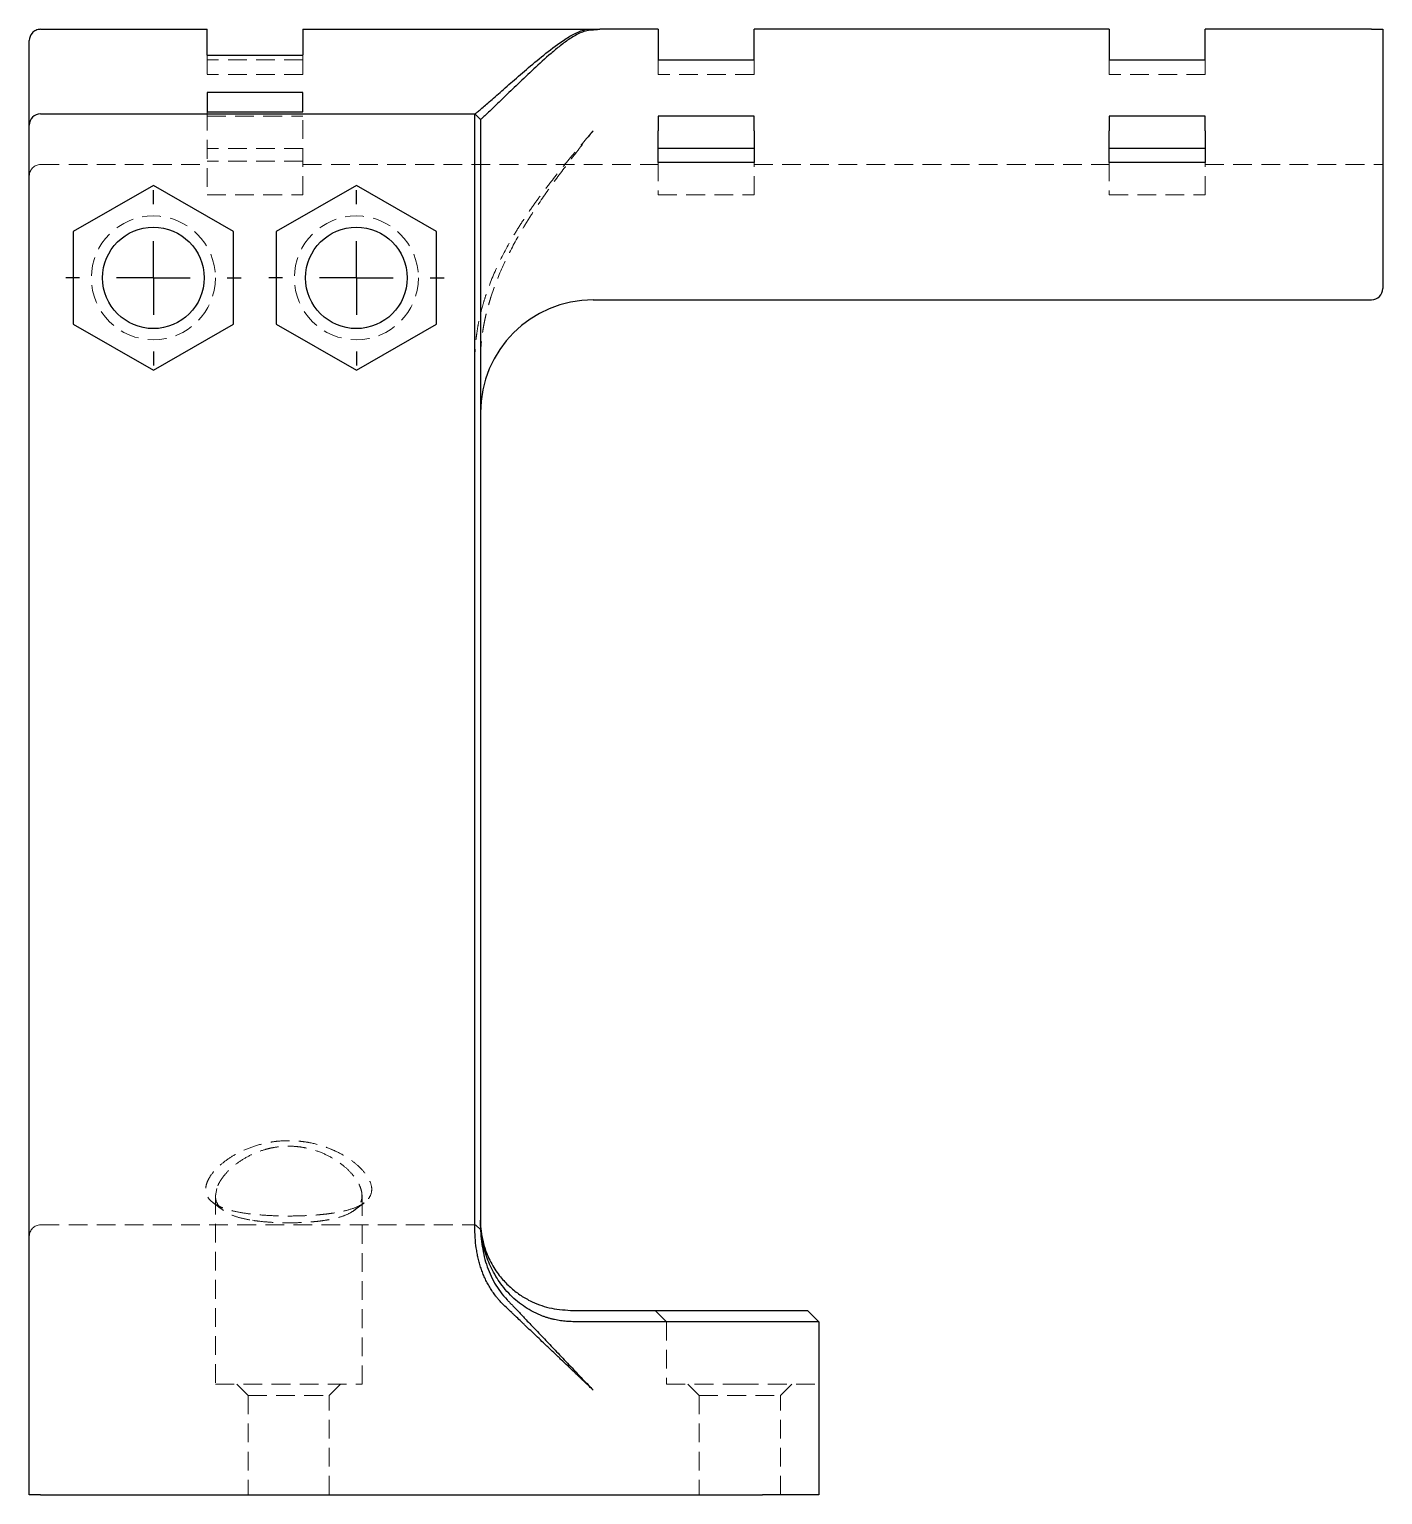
# Model space of a CAD drawing. Header units: millimetres. Extents: x 40 to 269, y 7 to 204.
# Drawn here: x 177.1 to 268.9, y 7 to 106.4 of the extents above; entities that cross this region are included whole.
import ezdxf

# ---------------------------------------------------------------- set-up
doc = ezdxf.new("R2010")
doc.units = ezdxf.units.MM
doc.linetypes.add('HIDDEN', pattern=[1.905, 1.27, -0.635])
doc.layers.add('10', color=7, linetype='Continuous')

# ---------------------------------------------------------------- blocks, each defined once
blk = doc.blocks.new('SW_CENTERMARKSYMBOL_4')
at = {"layer": '10', "color": 0}
for p, q in [((0, 5), (0, 5.941)), ((0, 0), (0, 2.5)), ((-5, 0), (-5.941, 0)), ((0, 0), (-2.5, 0)), ((0, 0), (0, -2.5)), ((0, 0), (2.5, 0)), ((5, 0), (5.941, 0)), ((0, -5), (0, -5.941))]:
    blk.add_line(p, q, dxfattribs=at)
blk = doc.blocks.new('SW_CENTERMARKSYMBOL_5')
at = {"layer": '10', "color": 0}
for p, q in [((0, 5), (0, 5.941)), ((0, 0), (0, 2.5)), ((-5, 0), (-5.941, 0)), ((0, 0), (-2.5, 0)), ((0, 0), (0, -2.5)), ((0, 0), (2.5, 0)), ((5, 0), (5.941, 0)), ((0, -5), (0, -5.941))]:
    blk.add_line(p, q, dxfattribs=at)

msp = doc.modelspace()

# ---------------------------------------------------------------- linework, layer by layer
at = {"color": 7, "linetype": 'Continuous', "lineweight": 25}
for p, q in [((177.889, 106.397), (189.175, 106.397)), ((189.175, 104.633), (189.175, 106.397)), ((195.674, 106.397), (195.674, 104.633)), ((195.674, 106.397), (214.913, 106.397)), ((219.758, 106.397), (215.795, 106.397)), ((219.758, 106.397), (219.758, 104.332)), ((226.257, 104.332), (226.257, 106.397)), ((250.342, 106.397), (226.257, 106.397)), ((250.342, 106.397), (250.342, 104.332)), ((256.841, 104.332), (256.841, 106.397)), ((268.111, 106.397), (256.841, 106.397)), ((268.111, 106.397), (268.875, 106.397)), ((268.875, 106.397), (268.875, 99.515)), ((177.125, 99.898), (177.125, 105.632)), ((189.175, 104.633), (195.674, 104.633)), ((219.758, 104.332), (226.257, 104.332)), ((250.342, 104.332), (256.841, 104.332)), ((195.674, 102.107), (189.175, 102.107)), ((189.175, 102.107), (189.175, 100.794)), ((195.674, 100.794), (195.674, 102.107)), ((177.889, 100.662), (207.326, 100.662)), ((189.175, 100.794), (195.674, 100.794)), ((207.326, 100.15), (207.326, 100.662)), ((207.326, 100.662), (207.708, 100.28)), ((207.326, 100.662), (207.33, 100.662)), ((226.257, 100.509), (219.758, 100.509)), ((219.758, 100.509), (219.758, 99.515)), ((226.257, 99.515), (226.257, 100.509)), ((256.841, 100.509), (250.342, 100.509)), ((250.342, 100.509), (250.342, 99.515)), ((256.841, 99.515), (256.841, 100.509)), ((177.125, 99.641), (177.125, 99.898)), ((177.125, 81.095), (177.125, 99.641)), ((207.326, 81.603), (207.326, 100.15)), ((207.708, 100.28), (207.708, 99.896)), ((207.712, 100.28), (207.708, 100.28)), ((207.708, 99.896), (207.708, 81.349)), ((219.758, 97.367), (219.758, 99.515)), ((226.257, 99.515), (226.257, 97.367)), ((250.342, 97.367), (250.342, 99.515)), ((256.841, 99.515), (256.841, 97.367)), ((268.875, 99.515), (268.875, 88.811)), ((226.257, 98.307), (219.758, 98.307)), ((256.841, 98.307), (250.342, 98.307)), ((226.257, 97.367), (219.758, 97.367)), ((256.841, 97.367), (250.342, 97.367)), ((185.535, 95.806), (180.107, 92.672)), ((190.964, 92.672), (185.535, 95.806)), ((199.298, 95.806), (193.869, 92.672)), ((204.726, 92.672), (199.298, 95.806)), ((180.107, 92.672), (180.107, 86.403)), ((190.964, 86.403), (190.964, 92.672)), ((193.869, 92.672), (193.869, 86.403)), ((204.726, 86.403), (204.726, 92.672)), ((215.354, 88.046), (268.111, 88.046)), ((180.107, 86.403), (185.535, 83.269)), ((185.535, 83.269), (190.964, 86.403)), ((193.869, 86.403), (199.298, 83.269)), ((199.298, 83.269), (204.726, 86.403)), ((207.326, 25.201), (207.326, 81.603)), ((177.125, 20.506), (177.125, 81.095)), ((207.708, 81.349), (207.708, 25.446)), ((177.125, 14.09), (177.125, 20.506)), ((213.825, 19.501), (215.354, 19.501)), ((215.354, 19.501), (226.823, 19.501)), ((226.823, 19.501), (229.881, 19.501)), ((230.646, 18.736), (229.881, 19.501)), ((215.354, 18.736), (213.964, 18.736)), ((226.823, 18.736), (215.354, 18.736)), ((230.646, 18.736), (226.823, 18.736)), ((230.646, 18.736), (230.646, 7)), ((177.125, 7), (177.125, 14.09)), ((177.889, 7), (177.125, 7)), ((177.889, 7), (226.823, 7)), ((230.646, 7), (226.823, 7))]:
    msp.add_line(p, q, dxfattribs=at)
at = {"color": 7, "linetype": 'HIDDEN', "lineweight": 18}
for p, q in [((189.175, 104.633), (189.175, 103.32)), ((195.674, 103.32), (195.674, 104.633)), ((195.674, 104.332), (189.175, 104.332)), ((219.758, 104.332), (219.758, 103.32)), ((226.257, 103.32), (226.257, 104.332)), ((250.342, 104.332), (250.342, 103.32)), ((256.841, 103.32), (256.841, 104.332)), ((195.674, 103.32), (189.175, 103.32)), ((226.257, 103.32), (219.758, 103.32)), ((256.841, 103.32), (250.342, 103.32)), ((189.175, 100.794), (189.175, 95.16)), ((189.175, 100.509), (195.674, 100.509)), ((195.674, 95.16), (195.674, 100.794)), ((195.674, 98.307), (189.175, 98.307)), ((195.674, 97.451), (189.175, 97.451)), ((177.889, 97.222), (189.175, 97.222)), ((195.674, 97.222), (219.758, 97.222)), ((219.758, 97.367), (219.758, 95.16)), ((226.257, 95.16), (226.257, 97.367)), ((226.257, 97.222), (250.342, 97.222)), ((250.342, 97.367), (250.342, 95.16)), ((256.841, 95.16), (256.841, 97.367)), ((256.841, 97.222), (268.875, 97.222)), ((189.175, 95.16), (195.674, 95.16)), ((219.758, 95.16), (226.257, 95.16)), ((250.342, 95.16), (256.841, 95.16)), ((197.256, 30.565), (197.927, 30.285)), ((189.832, 27.766), (189.74, 27.279)), ((189.74, 27.279), (189.74, 14.493)), ((199.68, 14.493), (199.68, 27.279)), ((177.889, 25.298), (207.36, 25.298)), ((192.265, 25.611), (192.604, 25.565)), ((207.362, 25.3), (207.746, 24.955)), ((207.73, 25.1), (207.731, 25.036)), ((219.559, 19.501), (220.324, 18.736)), ((220.324, 18.736), (220.324, 14.493)), ((189.74, 14.493), (199.68, 14.493)), ((191.193, 14.493), (191.958, 13.728)), ((197.463, 13.728), (198.227, 14.493)), ((220.324, 14.493), (225.294, 14.493)), ((221.777, 14.493), (222.541, 13.728)), ((225.294, 14.493), (229.117, 14.493)), ((228.046, 13.728), (228.811, 14.493)), ((229.117, 14.493), (230.646, 14.493)), ((191.958, 13.728), (197.463, 13.728)), ((191.958, 13.728), (191.958, 7)), ((197.463, 7), (197.463, 13.728)), ((222.541, 13.728), (228.046, 13.728)), ((222.541, 13.728), (222.541, 7)), ((228.046, 7), (228.046, 13.728))]:
    msp.add_line(p, q, dxfattribs=at)
for centre in [(185.535, 89.537), (199.298, 89.537)]:
    msp.add_circle(centre, 4.205, dxfattribs=at)
at = {"color": 7, "linetype": 'Continuous', "lineweight": 25}
for centre in [(185.535, 89.537), (199.298, 89.537)]:
    msp.add_circle(centre, 3.441, dxfattribs=at)
for centre, radius, start, end in [((177.889, 99.898), 0.765, 90, 180), ((268.111, 88.811), 0.765, 270, 0), ((215.354, 80.401), 7.646, 90, 180)]:
    msp.add_arc(centre, radius, start, end, dxfattribs=at)
at = {"color": 7, "linetype": 'HIDDEN', "lineweight": 18}
for centre in [(177.889, 96.457), (177.889, 24.534)]:
    msp.add_arc(centre, 0.765, 90, 180, dxfattribs=at)
at = {"color": 7, "linetype": 'Continuous', "lineweight": 25}
for points, knots in [([(177.889, 106.397), (177.775, 106.397), (177.664, 106.371), (177.47, 106.281), (177.387, 106.217), (177.189, 105.997), (177.125, 105.814), (177.125, 105.632)], [0, 0, 0, 0, 0.25, 0.25, 0.5, 0.5, 1, 1, 1, 1]), ([(207.33, 100.662), (207.338, 100.662), (207.363, 100.677), (207.443, 100.736), (207.498, 100.78), (207.635, 100.894), (207.716, 100.963), (207.903, 101.123), (208.01, 101.216), (208.358, 101.519), (208.626, 101.755), (209.072, 102.148), (209.229, 102.286), (209.553, 102.571), (209.72, 102.717), (210.233, 103.165), (210.592, 103.477), (211.345, 104.117), (211.74, 104.447), (212.558, 105.097), (212.98, 105.42), (213.661, 105.863), (213.894, 106.002), (214.382, 106.24), (214.64, 106.341), (214.913, 106.397)], [0, 0, 0, 0, 0.0625, 0.0625, 0.125, 0.125, 0.1875, 0.1875, 0.25, 0.25, 0.375, 0.375, 0.4375, 0.4375, 0.5, 0.5, 0.625, 0.625, 0.75, 0.75, 0.875, 0.875, 0.9375, 0.9375, 1, 1, 1, 1]), ([(214.913, 106.397), (215.06, 106.397), (215.354, 106.397), (215.648, 106.397), (215.795, 106.397)], [0, 0, 0, 0, 0.5, 1, 1, 1, 1]), ([(215.795, 106.397), (215.758, 106.389), (215.722, 106.382), (215.65, 106.37), (215.612, 106.365), (215.54, 106.357), (215.5, 106.354), (215.43, 106.35), (215.393, 106.349), (215.354, 106.349)], [0, 0, 0, 0, 0.25, 0.25, 0.5, 0.5, 0.75, 0.75, 1, 1, 1, 1]), ([(215.354, 106.349), (215.211, 106.349), (215.07, 106.332), (214.793, 106.269), (214.657, 106.224), (214.268, 106.063), (214.024, 105.921), (213.558, 105.615), (213.337, 105.45), (212.909, 105.113), (212.701, 104.94), (212.091, 104.416), (211.7, 104.058), (210.95, 103.359), (210.593, 103.02), (210.086, 102.532), (209.921, 102.373), (209.602, 102.064), (209.447, 101.913), (209.001, 101.481), (208.734, 101.222), (208.389, 100.89), (208.283, 100.788), (208.096, 100.61), (208.015, 100.535), (207.811, 100.348), (207.729, 100.28), (207.712, 100.28)], [0, 0, 0, 0, 0.03125, 0.03125, 0.0625, 0.0625, 0.125, 0.125, 0.1875, 0.1875, 0.25, 0.25, 0.375, 0.375, 0.5, 0.5, 0.5625, 0.5625, 0.625, 0.625, 0.75, 0.75, 0.8125, 0.8125, 0.875, 0.875, 1, 1, 1, 1]), ([(209.23, 19.922), (209.143, 20.01), (209.017, 20.145), (208.898, 20.285), (208.82, 20.38), (208.78, 20.43), (208.67, 20.571), (208.565, 20.716), (208.465, 20.867), (208.4, 20.968), (208.368, 21.021), (208.277, 21.172), (208.19, 21.327), (208.11, 21.486), (208.057, 21.593), (208.03, 21.65), (207.958, 21.808), (207.89, 21.969), (207.828, 22.135), (207.787, 22.247), (207.767, 22.305), (207.712, 22.469), (207.661, 22.636), (207.615, 22.807), (207.585, 22.922), (207.571, 22.982), (207.531, 23.152), (207.495, 23.324), (207.464, 23.5), (207.444, 23.619), (207.435, 23.68), (207.359, 24.201), (207.326, 24.688), (207.326, 25.201)], [0, 0, 0, 0, 0.0625, 0.09375, 0.09375, 0.125, 0.125, 0.1875, 0.21875, 0.21875, 0.25, 0.25, 0.3125, 0.34375, 0.34375, 0.375, 0.375, 0.4375, 0.46875, 0.46875, 0.5, 0.5, 0.5625, 0.59375, 0.59375, 0.625, 0.625, 0.6875, 0.71875, 0.71875, 0.75, 0.75, 1, 1, 1, 1]), ([(213.964, 18.736), (213.895, 18.737), (213.757, 18.739), (213.551, 18.75), (213.344, 18.769), (213.138, 18.796), (212.933, 18.83), (212.728, 18.871), (212.525, 18.92), (212.322, 18.977), (212.121, 19.041), (211.921, 19.113), (211.723, 19.192), (211.527, 19.279), (211.334, 19.373), (211.02, 19.54), (210.596, 19.806), (210.088, 20.203), (209.606, 20.664), (209.185, 21.161), (208.82, 21.685), (208.417, 22.389), (208.117, 23.119), (207.905, 23.871), (207.799, 24.412), (207.724, 25.003), (207.714, 25.391), (207.708, 25.618)], [0, 0, 0, 0, 0.016237, 0.032593, 0.049089, 0.065744, 0.082578, 0.09961, 0.116856, 0.134335, 0.152064, 0.170057, 0.18833, 0.206899, 0.225776, 0.244974, 0.30129, 0.36145, 0.425659, 0.494089, 0.554892, 0.620169, 0.745752, 0.805343, 0.87257, 0.925584, 1, 1, 1, 1]), ([(207.708, 25.446), (207.708, 24.954), (207.738, 24.47), (207.869, 23.529), (207.969, 23.069), (208.254, 22.183), (208.439, 21.757), (208.905, 20.947), (209.185, 20.568), (209.522, 20.214)], [0, 0, 0, 0, 0.25, 0.25, 0.5, 0.5, 0.75, 0.75, 1, 1, 1, 1]), ([(207.731, 25.1), (207.743, 24.979), (207.768, 24.732), (207.838, 24.346), (207.933, 23.958), (208.075, 23.511), (208.27, 23.036), (208.531, 22.537), (208.821, 22.087), (209.202, 21.593), (209.701, 21.074), (210.348, 20.564), (211.014, 20.167), (211.684, 19.876), (212.575, 19.59), (213.324, 19.536), (213.825, 19.501)], [0, 0, 0, 0, 0.048335, 0.098162, 0.15389, 0.204384, 0.279438, 0.349415, 0.414343, 0.474257, 0.570813, 0.659484, 0.740644, 0.808022, 0.871745, 1, 1, 1, 1]), ([(215.354, 14.09), (215.257, 14.182), (215.173, 14.263), (215.064, 14.366), (215.014, 14.414), (214.964, 14.461), (214.941, 14.484), (214.931, 14.493), (214.925, 14.498), (214.924, 14.499), (214.838, 14.581), (214.762, 14.654), (214.654, 14.757), (214.601, 14.807), (214.542, 14.863), (214.517, 14.887), (214.501, 14.902), (214.495, 14.908), (214.408, 14.991), (214.297, 15.097), (214.173, 15.215), (214.121, 15.264), (214.087, 15.296), (214.073, 15.31), (213.979, 15.4), (213.869, 15.504), (213.746, 15.621), (213.694, 15.671), (213.66, 15.703), (213.645, 15.717), (213.475, 15.879), (213.33, 16.018), (213.12, 16.217), (213.018, 16.315), (212.902, 16.426), (212.853, 16.472), (212.82, 16.503), (212.806, 16.517), (212.644, 16.671), (212.505, 16.803), (212.303, 16.996), (212.203, 17.091), (212.09, 17.198), (212.043, 17.244), (212.011, 17.274), (211.997, 17.288), (211.843, 17.433), (211.711, 17.559), (211.519, 17.742), (211.424, 17.832), (211.332, 17.92), (211.271, 17.978), (211.243, 18.005), (211.083, 18.157), (210.959, 18.275), (210.779, 18.447), (210.691, 18.531), (210.604, 18.613), (210.547, 18.668), (210.52, 18.693), (210.373, 18.834), (210.259, 18.943), (210.093, 19.1), (210.039, 19.152), (209.932, 19.254), (209.882, 19.302), (209.614, 19.557), (209.415, 19.747), (209.23, 19.922)], [0, 0, 0, 0, 0.03125, 0.03125, 0.046875, 0.054687, 0.058594, 0.060547, 0.060547, 0.0625, 0.0625, 0.09375, 0.09375, 0.109375, 0.117187, 0.121094, 0.121094, 0.125, 0.125, 0.15625, 0.171875, 0.179687, 0.179687, 0.1875, 0.1875, 0.21875, 0.234375, 0.242187, 0.242187, 0.25, 0.25, 0.3125, 0.3125, 0.34375, 0.359375, 0.367187, 0.367187, 0.375, 0.375, 0.4375, 0.4375, 0.46875, 0.484375, 0.492188, 0.492188, 0.5, 0.5, 0.5625, 0.5625, 0.59375, 0.609375, 0.609375, 0.625, 0.625, 0.6875, 0.6875, 0.71875, 0.734375, 0.734375, 0.75, 0.75, 0.8125, 0.8125, 0.84375, 0.84375, 0.875, 0.875, 1, 1, 1, 1]), ([(209.522, 20.214), (209.572, 20.161), (209.673, 20.055), (209.831, 19.889), (209.995, 19.716), (210.167, 19.536), (210.346, 19.349), (210.531, 19.154), (210.873, 18.795), (211.404, 18.238), (212.122, 17.484), (212.898, 16.668), (213.566, 15.967), (214.172, 15.331), (214.721, 14.754), (215.129, 14.326), (215.354, 14.09)], [0, 0, 0, 0, 0.030801, 0.062296, 0.094493, 0.1274, 0.161023, 0.195368, 0.230441, 0.348143, 0.47683, 0.597929, 0.73521, 0.803599, 0.891863, 1, 1, 1, 1])]:
    msp.add_open_spline(points, degree=3, knots=knots, dxfattribs=at)
at = {"color": 7, "linetype": 'HIDDEN', "lineweight": 18}
for points, knots in [([(215.354, 99.515), (214.87, 98.947), (213.902, 97.809), (212.715, 96.353), (211.808, 95.166), (211.147, 94.251), (210.527, 93.333), (209.726, 92.047), (208.852, 90.413), (208.213, 88.822), (207.871, 87.711), (207.703, 87.071), (207.566, 86.436), (207.459, 85.806), (207.383, 85.181), (207.335, 84.561), (207.329, 84.149), (207.326, 83.944)], [0, 0, 0, 0, 0.125133, 0.250214, 0.314878, 0.375357, 0.439376, 0.500376, 0.629327, 0.749342, 0.786994, 0.823913, 0.860167, 0.895827, 0.930966, 0.965664, 1, 1, 1, 1]), ([(207.708, 83.944), (207.709, 84.056), (207.711, 84.279), (207.725, 84.614), (207.748, 84.949), (207.78, 85.283), (207.82, 85.617), (207.868, 85.949), (207.925, 86.281), (207.989, 86.611), (208.061, 86.94), (208.14, 87.267), (208.226, 87.592), (208.319, 87.915), (208.598, 88.818), (209.171, 90.287), (210.007, 91.913), (210.759, 93.188), (211.556, 94.438), (212.625, 95.967), (213.711, 97.404), (214.624, 98.585), (215.085, 99.173), (215.354, 99.515)], [0, 0, 0, 0, 0.018941, 0.037903, 0.056882, 0.075876, 0.094883, 0.113899, 0.132922, 0.151949, 0.170979, 0.190009, 0.209037, 0.22806, 0.247078, 0.369352, 0.495109, 0.556835, 0.620606, 0.746754, 0.873245, 0.926138, 1, 1, 1, 1]), ([(197.279, 30.558), (196.949, 30.678), (196.598, 30.78), (196.055, 30.893), (195.871, 30.925), (195.495, 30.974), (195.303, 30.992), (194.725, 31.023), (194.343, 31.014), (193.775, 30.957), (193.584, 30.93), (193.214, 30.864), (193.033, 30.825), (192.503, 30.689), (192.164, 30.574), (191.536, 30.314), (191.247, 30.169), (190.714, 29.856), (190.473, 29.69), (190.047, 29.35), (189.86, 29.175), (189.542, 28.822), (189.414, 28.648), (189.266, 28.389), (189.224, 28.304), (189.156, 28.134), (189.129, 28.05), (189.075, 27.802), (189.073, 27.645), (189.12, 27.422), (189.144, 27.35), (189.211, 27.209), (189.253, 27.14), (189.407, 26.943), (189.544, 26.824), (189.801, 26.661), (189.895, 26.61), (190.102, 26.512), (190.214, 26.466), (190.572, 26.338), (190.839, 26.265), (191.429, 26.14), (191.753, 26.087), (192.44, 26.003), (192.796, 25.972), (193.534, 25.926), (193.92, 25.912), (194.687, 25.9), (195.071, 25.902), (195.646, 25.918), (195.837, 25.926), (196.211, 25.945), (196.579, 25.969), (196.934, 26.002), (197.282, 26.039), (197.453, 26.061), (197.948, 26.132), (198.252, 26.19), (198.812, 26.327), (199.067, 26.409), (199.506, 26.593), (199.692, 26.696), (199.999, 26.929), (200.116, 27.056), (200.278, 27.329), (200.324, 27.477), (200.347, 27.787), (200.324, 27.949), (200.213, 28.284), (200.124, 28.459), (199.89, 28.808), (199.743, 28.983), (199.392, 29.333), (199.187, 29.507), (198.73, 29.839), (198.477, 29.999), (197.917, 30.298), (197.608, 30.437), (197.279, 30.558)], [0, 0, 0, 0, 0.03125, 0.03125, 0.046875, 0.046875, 0.0625, 0.0625, 0.09375, 0.09375, 0.109375, 0.109375, 0.125, 0.125, 0.15625, 0.15625, 0.1875, 0.1875, 0.21875, 0.21875, 0.25, 0.25, 0.28125, 0.28125, 0.296875, 0.296875, 0.3125, 0.3125, 0.34375, 0.34375, 0.359375, 0.359375, 0.375, 0.375, 0.40625, 0.40625, 0.421875, 0.421875, 0.4375, 0.4375, 0.46875, 0.46875, 0.5, 0.5, 0.53125, 0.53125, 0.5625, 0.5625, 0.59375, 0.59375, 0.609375, 0.609375, 0.625, 0.640625, 0.640625, 0.65625, 0.65625, 0.6875, 0.6875, 0.71875, 0.71875, 0.75, 0.75, 0.78125, 0.78125, 0.8125, 0.8125, 0.84375, 0.84375, 0.875, 0.875, 0.90625, 0.90625, 0.9375, 0.9375, 0.96875, 0.96875, 1, 1, 1, 1]), ([(192.401, 25.587), (192.093, 25.63), (191.808, 25.683), (191.284, 25.812), (191.042, 25.889), (190.622, 26.064), (190.442, 26.163), (190.14, 26.386), (190.02, 26.508), (189.844, 26.772), (189.786, 26.914), (189.732, 27.217), (189.735, 27.376), (189.796, 27.704), (189.855, 27.873), (190.024, 28.218), (190.135, 28.394), (190.403, 28.742), (190.561, 28.915), (190.925, 29.256), (191.132, 29.425), (191.586, 29.739), (191.833, 29.887), (192.375, 30.156), (192.674, 30.278), (193.143, 30.424), (193.303, 30.467), (193.633, 30.54), (193.804, 30.57), (194.318, 30.637), (194.663, 30.65), (195.185, 30.623), (195.36, 30.605), (195.701, 30.556), (195.867, 30.524), (196.358, 30.408), (196.674, 30.304), (197.26, 30.058), (197.528, 29.919), (198.021, 29.618), (198.247, 29.455), (198.65, 29.12), (198.826, 28.949), (199.133, 28.602), (199.264, 28.425), (199.474, 28.075), (199.553, 27.904), (199.658, 27.57), (199.683, 27.407), (199.676, 27.091), (199.643, 26.943), (199.548, 26.733), (199.508, 26.665), (199.413, 26.534), (199.357, 26.471), (199.167, 26.291), (199.011, 26.183), (198.637, 25.99), (198.417, 25.903), (197.93, 25.756), (197.663, 25.694), (197.224, 25.617), (197.072, 25.593), (196.762, 25.552), (196.604, 25.535), (196.28, 25.504), (196.115, 25.491), (195.777, 25.469), (195.604, 25.461), (195.087, 25.442), (194.74, 25.439), (194.218, 25.447), (194.043, 25.452), (193.699, 25.466), (193.53, 25.476), (193.031, 25.511), (192.709, 25.543), (192.401, 25.587)], [0, 0, 0, 0, 0.03125, 0.03125, 0.0625, 0.0625, 0.09375, 0.09375, 0.125, 0.125, 0.15625, 0.15625, 0.1875, 0.1875, 0.21875, 0.21875, 0.25, 0.25, 0.28125, 0.28125, 0.3125, 0.3125, 0.34375, 0.34375, 0.375, 0.375, 0.390625, 0.390625, 0.40625, 0.40625, 0.4375, 0.4375, 0.453125, 0.453125, 0.46875, 0.46875, 0.5, 0.5, 0.53125, 0.53125, 0.5625, 0.5625, 0.59375, 0.59375, 0.625, 0.625, 0.65625, 0.65625, 0.6875, 0.6875, 0.71875, 0.71875, 0.734375, 0.734375, 0.75, 0.75, 0.78125, 0.78125, 0.8125, 0.8125, 0.84375, 0.84375, 0.859375, 0.859375, 0.875, 0.875, 0.890625, 0.890625, 0.90625, 0.90625, 0.9375, 0.9375, 0.953125, 0.953125, 0.96875, 0.96875, 1, 1, 1, 1]), ([(199.68, 27.279), (199.672, 27.415), (199.66, 27.626), (199.555, 27.853), (199.518, 27.934)], [0, 0, 0, 0, 0.645951, 1, 1, 1, 1]), ([(189.586, 26.804), (189.702, 26.717), (189.935, 26.544), (190.164, 26.37), (190.278, 26.284)], [0, 0, 0, 0, 0.4999589, 1, 1, 1, 1]), ([(189.595, 26.797), (189.71, 26.711), (189.941, 26.539), (190.167, 26.368), (190.281, 26.282)], [0, 0, 0, 0, 0.499913, 1, 1, 1, 1]), ([(199.136, 26.287), (199.156, 26.299), (199.23, 26.343), (199.271, 26.398), (199.302, 26.438)], [0, 0, 0, 0, 0.276649, 1, 1, 1, 1]), ([(199.14, 26.282), (199.253, 26.368), (199.48, 26.539), (199.71, 26.711), (199.825, 26.797)], [0, 0, 0, 0, 0.500087, 1, 1, 1, 1]), ([(199.142, 26.284), (199.257, 26.37), (199.486, 26.544), (199.718, 26.717), (199.835, 26.804)], [0, 0, 0, 0, 0.500041, 1, 1, 1, 1]), ([(196.662, 25.545), (196.715, 25.55), (196.839, 25.561), (196.954, 25.577), (197.019, 25.587)], [0, 0, 0, 0, 0.429499, 1, 1, 1, 1]), ([(207.708, 25.618), (207.709, 25.452), (207.71, 25.279), (207.73, 25.107), (207.731, 25.1)], [0, 0, 0, 0, 0.960781, 1, 1, 1, 1])]:
    msp.add_open_spline(points, degree=3, knots=knots, dxfattribs=at)

# ---------------------------------------------------------------- block references
at = {"layer": '10'}
for name, p in [('SW_CENTERMARKSYMBOL_5', (185.535, 89.537)), ('SW_CENTERMARKSYMBOL_4', (199.298, 89.537))]:
    msp.add_blockref(name, p, dxfattribs=at)

doc.saveas('drawing.dxf')
